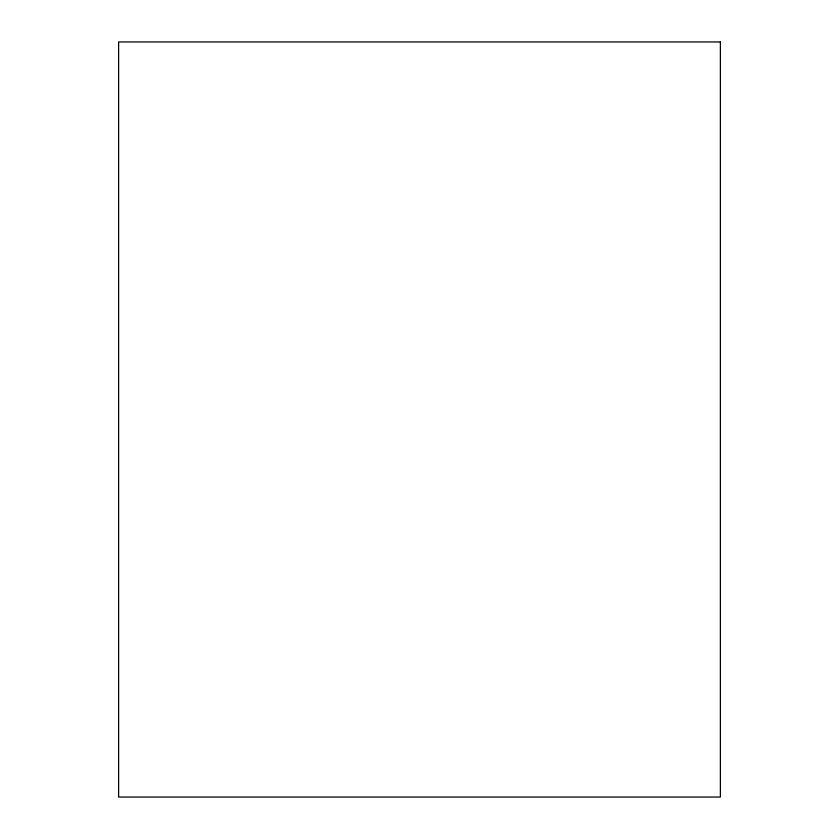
<?xml version="1.0" encoding="UTF-8"?>
<svg xmlns="http://www.w3.org/2000/svg" width="839" height="839" viewBox="0 0 839 839"><rect width="100%" height="100%" fill="white"/><g stroke="black" fill="none" stroke-linecap="round" stroke-linejoin="round"><path stroke-width="1.26" d="M720.386 41.95L118.614 41.95L118.614 797.05L720.386 797.05L720.386 41.95"/></g></svg>
